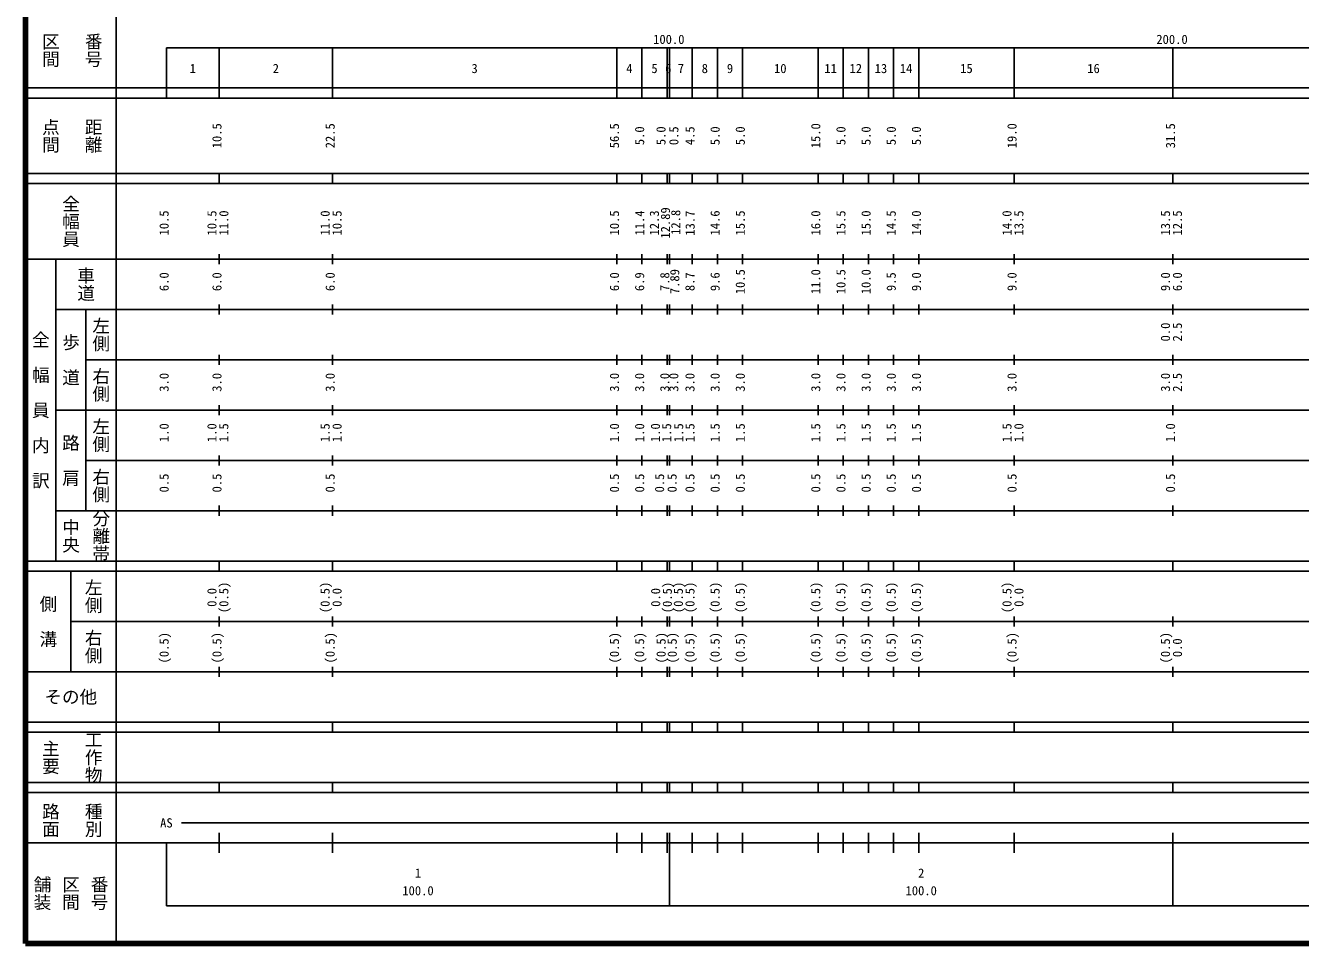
# Model space of a CAD drawing. Units: millimetres on the paper, enlarged 1000 times. Extents: x 40000 to 680000, y 20000 to 380000.
# Drawn here: x 40000 to 293378, y 20000 to 202409 of the extents above; entities that cross this region are included whole.
import ezdxf
from ezdxf.enums import TextEntityAlignment as Align

# ---------------------------------------------------------------- set-up
doc = ezdxf.new("R2010")
doc.units = ezdxf.units.MM
doc.header["$LTSCALE"] = 1000
doc.layers.add('M-TTL', color=2, linetype='Continuous', lineweight=140)
doc.layers.add('M-TTL-BAND', color=7, linetype='Continuous', lineweight=25)
doc.styles.add('@ＭＳ ゴシック', font='')
doc.styles.add('ＭＳ ゴシック', font='')
doc.styles.get('@ＭＳ ゴシック').set_extended_font_data('@MS Gothic')
doc.styles.get('ＭＳ ゴシック').set_extended_font_data('MS Gothic')

msp = doc.modelspace()

# ---------------------------------------------------------------- linework, layer by layer
at = {"layer": 'M-TTL'}
for p, q in [((40000, 380000), (40000, 20000)), ((40000, 20000), (680000, 20000))]:
    msp.add_line(p, q, dxfattribs=at)
at = {"layer": 'M-TTL-BAND'}
for p, q in [((58000, 370000), (58000, 20000)), ((68000, 198000), (579000, 198000)), ((68000, 198000), (68000, 188000)), ((78500, 188000), (78500, 198000)), ((101000, 188000), (101000, 198000)), ((157500, 188000), (157500, 198000)), ((162500, 188000), (162500, 198000)), ((167500, 188000), (167500, 198000)), ((168000, 188000), (168000, 198000)), ((172500, 188000), (172500, 198000)), ((177500, 188000), (177500, 198000)), ((182500, 188000), (182500, 198000)), ((197500, 188000), (197500, 198000)), ((202500, 188000), (202500, 198000)), ((207500, 188000), (207500, 198000)), ((212500, 188000), (212500, 198000)), ((217500, 188000), (217500, 198000)), ((236500, 188000), (236500, 198000)), ((268000, 188000), (268000, 198000)), ((40000, 190000), (579000, 190000)), ((40000, 188000), (579000, 188000)), ((40000, 173000), (579000, 173000)), ((78500, 171000), (78500, 173000)), ((101000, 171000), (101000, 173000)), ((157500, 171000), (157500, 173000)), ((162500, 171000), (162500, 173000)), ((167500, 171000), (167500, 173000)), ((168000, 171000), (168000, 173000)), ((172500, 171000), (172500, 173000)), ((177500, 171000), (177500, 173000)), ((182500, 171000), (182500, 173000)), ((197500, 171000), (197500, 173000)), ((202500, 171000), (202500, 173000)), ((207500, 171000), (207500, 173000)), ((212500, 171000), (212500, 173000)), ((217500, 171000), (217500, 173000)), ((236500, 171000), (236500, 173000)), ((268000, 171000), (268000, 173000)), ((40000, 171000), (579000, 171000)), ((40000, 156000), (579000, 156000)), ((46000, 96000), (46000, 156000)), ((78500, 155000), (78500, 157000)), ((101000, 155000), (101000, 157000)), ((157500, 155000), (157500, 157000)), ((162500, 155000), (162500, 157000)), ((167500, 155000), (167500, 157000)), ((168000, 155000), (168000, 157000)), ((172500, 155000), (172500, 157000)), ((177500, 155000), (177500, 157000)), ((182500, 155000), (182500, 157000)), ((197500, 155000), (197500, 157000)), ((202500, 155000), (202500, 157000)), ((207500, 155000), (207500, 157000)), ((212500, 155000), (212500, 157000)), ((217500, 155000), (217500, 157000)), ((236500, 155000), (236500, 157000)), ((268000, 155000), (268000, 157000)), ((78500, 145000), (78500, 147000)), ((101000, 145000), (101000, 147000)), ((157500, 145000), (157500, 147000)), ((162500, 145000), (162500, 147000)), ((167500, 145000), (167500, 147000)), ((168000, 145000), (168000, 147000)), ((172500, 145000), (172500, 147000)), ((177500, 145000), (177500, 147000)), ((182500, 145000), (182500, 147000)), ((197500, 145000), (197500, 147000)), ((202500, 145000), (202500, 147000)), ((207500, 145000), (207500, 147000)), ((212500, 145000), (212500, 147000)), ((217500, 145000), (217500, 147000)), ((236500, 145000), (236500, 147000)), ((268000, 145000), (268000, 147000)), ((46000, 146000), (579000, 146000)), ((52000, 146000), (52000, 106000)), ((78500, 135000), (78500, 137000)), ((101000, 135000), (101000, 137000)), ((157500, 135000), (157500, 137000)), ((162500, 135000), (162500, 137000)), ((167500, 135000), (167500, 137000)), ((168000, 135000), (168000, 137000)), ((172500, 135000), (172500, 137000)), ((177500, 135000), (177500, 137000)), ((182500, 135000), (182500, 137000)), ((197500, 135000), (197500, 137000)), ((202500, 135000), (202500, 137000)), ((207500, 135000), (207500, 137000)), ((212500, 135000), (212500, 137000)), ((217500, 135000), (217500, 137000)), ((236500, 135000), (236500, 137000)), ((268000, 135000), (268000, 137000)), ((52000, 136000), (579000, 136000)), ((78500, 125000), (78500, 127000)), ((101000, 125000), (101000, 127000)), ((157500, 125000), (157500, 127000)), ((162500, 125000), (162500, 127000)), ((167500, 125000), (167500, 127000)), ((168000, 125000), (168000, 127000)), ((172500, 125000), (172500, 127000)), ((177500, 125000), (177500, 127000)), ((182500, 125000), (182500, 127000)), ((197500, 125000), (197500, 127000)), ((202500, 125000), (202500, 127000)), ((207500, 125000), (207500, 127000)), ((212500, 125000), (212500, 127000)), ((217500, 125000), (217500, 127000)), ((236500, 125000), (236500, 127000)), ((268000, 125000), (268000, 127000)), ((46000, 126000), (579000, 126000)), ((78500, 115000), (78500, 117000)), ((101000, 115000), (101000, 117000)), ((157500, 115000), (157500, 117000)), ((162500, 115000), (162500, 117000)), ((167500, 115000), (167500, 117000)), ((168000, 115000), (168000, 117000)), ((172500, 115000), (172500, 117000)), ((177500, 115000), (177500, 117000)), ((182500, 115000), (182500, 117000)), ((197500, 115000), (197500, 117000)), ((202500, 115000), (202500, 117000)), ((207500, 115000), (207500, 117000)), ((212500, 115000), (212500, 117000)), ((217500, 115000), (217500, 117000)), ((236500, 115000), (236500, 117000)), ((268000, 115000), (268000, 117000)), ((52000, 116000), (579000, 116000)), ((78500, 105000), (78500, 107000)), ((101000, 105000), (101000, 107000)), ((157500, 105000), (157500, 107000)), ((162500, 105000), (162500, 107000)), ((167500, 105000), (167500, 107000)), ((168000, 105000), (168000, 107000)), ((172500, 105000), (172500, 107000)), ((177500, 105000), (177500, 107000)), ((182500, 105000), (182500, 107000)), ((197500, 105000), (197500, 107000)), ((202500, 105000), (202500, 107000)), ((207500, 105000), (207500, 107000)), ((212500, 105000), (212500, 107000)), ((217500, 105000), (217500, 107000)), ((236500, 105000), (236500, 107000)), ((268000, 105000), (268000, 107000)), ((46000, 106000), (579000, 106000)), ((40000, 96000), (579000, 96000)), ((40000, 94000), (579000, 94000)), ((49000, 94000), (49000, 74000)), ((78500, 94000), (78500, 96000)), ((101000, 94000), (101000, 96000)), ((157500, 94000), (157500, 96000)), ((162500, 94000), (162500, 96000)), ((167500, 94000), (167500, 96000)), ((168000, 94000), (168000, 96000)), ((172500, 94000), (172500, 96000)), ((177500, 94000), (177500, 96000)), ((182500, 94000), (182500, 96000)), ((197500, 94000), (197500, 96000)), ((202500, 94000), (202500, 96000)), ((207500, 94000), (207500, 96000)), ((212500, 94000), (212500, 96000)), ((217500, 94000), (217500, 96000)), ((236500, 94000), (236500, 96000)), ((268000, 94000), (268000, 96000)), ((49000, 84000), (579000, 84000)), ((78500, 83000), (78500, 85000)), ((101000, 83000), (101000, 85000)), ((157500, 83000), (157500, 85000)), ((162500, 83000), (162500, 85000)), ((167500, 83000), (167500, 85000)), ((168000, 83000), (168000, 85000)), ((172500, 83000), (172500, 85000)), ((177500, 83000), (177500, 85000)), ((182500, 83000), (182500, 85000)), ((197500, 83000), (197500, 85000)), ((202500, 83000), (202500, 85000)), ((207500, 83000), (207500, 85000)), ((212500, 83000), (212500, 85000)), ((217500, 83000), (217500, 85000)), ((236500, 83000), (236500, 85000)), ((268000, 83000), (268000, 85000)), ((40000, 74000), (579000, 74000)), ((78500, 73000), (78500, 75000)), ((101000, 73000), (101000, 75000)), ((157500, 73000), (157500, 75000)), ((162500, 73000), (162500, 75000)), ((167500, 73000), (167500, 75000)), ((168000, 73000), (168000, 75000)), ((172500, 73000), (172500, 75000)), ((177500, 73000), (177500, 75000)), ((182500, 73000), (182500, 75000)), ((197500, 73000), (197500, 75000)), ((202500, 73000), (202500, 75000)), ((207500, 73000), (207500, 75000)), ((212500, 73000), (212500, 75000)), ((217500, 73000), (217500, 75000)), ((236500, 73000), (236500, 75000)), ((268000, 73000), (268000, 75000)), ((40000, 64000), (579000, 64000)), ((78500, 62000), (78500, 64000)), ((101000, 62000), (101000, 64000)), ((157500, 62000), (157500, 64000)), ((162500, 62000), (162500, 64000)), ((167500, 62000), (167500, 64000)), ((168000, 62000), (168000, 64000)), ((172500, 62000), (172500, 64000)), ((177500, 62000), (177500, 64000)), ((182500, 62000), (182500, 64000)), ((197500, 62000), (197500, 64000)), ((202500, 62000), (202500, 64000)), ((207500, 62000), (207500, 64000)), ((212500, 62000), (212500, 64000)), ((217500, 62000), (217500, 64000)), ((236500, 62000), (236500, 64000)), ((268000, 62000), (268000, 64000)), ((40000, 62000), (579000, 62000)), ((40000, 52000), (579000, 52000)), ((78500, 50000), (78500, 52000)), ((101000, 50000), (101000, 52000)), ((157500, 50000), (157500, 52000)), ((162500, 50000), (162500, 52000)), ((167500, 50000), (167500, 52000)), ((168000, 50000), (168000, 52000)), ((172500, 50000), (172500, 52000)), ((177500, 50000), (177500, 52000)), ((182500, 50000), (182500, 52000)), ((197500, 50000), (197500, 52000)), ((202500, 50000), (202500, 52000)), ((207500, 50000), (207500, 52000)), ((212500, 50000), (212500, 52000)), ((217500, 50000), (217500, 52000)), ((236500, 50000), (236500, 52000)), ((268000, 50000), (268000, 52000)), ((40000, 50000), (579000, 50000)), ((71000, 44000), (565000, 44000)), ((78500, 38000), (78500, 42000)), ((101000, 38000), (101000, 42000)), ((157500, 38000), (157500, 42000)), ((162500, 38000), (162500, 42000)), ((167500, 38000), (167500, 42000)), ((168000, 27500), (168000, 42000)), ((172500, 38000), (172500, 42000)), ((177500, 38000), (177500, 42000)), ((182500, 38000), (182500, 42000)), ((197500, 38000), (197500, 42000)), ((202500, 38000), (202500, 42000)), ((207500, 38000), (207500, 42000)), ((212500, 38000), (212500, 42000)), ((217500, 38000), (217500, 42000)), ((236500, 38000), (236500, 42000)), ((268000, 27500), (268000, 42000)), ((40000, 40000), (579000, 40000)), ((68000, 40000), (68000, 27500)), ((68000, 27500), (579000, 27500))]:
    msp.add_line(p, q, dxfattribs=at)

# ---------------------------------------------------------------- texts
at = {"layer": 'M-TTL-BAND', "style": '@ＭＳ ゴシック'}
for s, p in [('区間', (45000, 197500)), ('番号', (53500, 197500)), ('点間', (45000, 180500)), ('距離', (53500, 180500)), ('全幅員', (49000, 163500)), ('車道', (52000, 151000)), ('左側', (55000, 141000)), ('全\u3000幅\u3000員\u3000内\u3000訳', (43000, 126000)), ('歩\u3000道', (49000, 136000)), ('右側', (55000, 131000)), ('左側', (55000, 121000)), ('路\u3000肩', (49000, 116000)), ('右側', (55000, 111000)), ('中央', (49000, 101000)), ('分離帯', (55000, 101000)), ('左側', (53500, 89000)), ('側\u3000溝', (44500, 84000)), ('右側', (53500, 79000)), ('工作物', (53500, 57000)), ('主要', (45000, 57000)), ('路面', (45000, 44500)), ('種別', (53500, 44500)), ('舗装', (43333, 30000)), ('区間', (49000, 30000)), ('番号', (54667, 30000))]:
    msp.add_text(s, height=2566, rotation=270, dxfattribs=at).set_placement(p, align=Align.MIDDLE_CENTER)
at = {"layer": 'M-TTL-BAND', "style": 'ＭＳ ゴシック'}
for s, p in [('100.0', (167844, 198195)), ('200.0', (267844, 198195)), ('1', (73250, 192405)), ('2', (89750, 192405)), ('3', (129250, 192405)), ('4', (160000, 192405)), ('5', (165000, 192405)), ('6', (167750, 192405)), ('7', (170250, 192405)), ('8', (175000, 192405)), ('9', (180000, 192405)), ('10', (190000, 192405)), ('11', (200000, 192405)), ('12', (205000, 192405)), ('13', (210000, 192405)), ('14', (215000, 192405)), ('15', (227000, 192405)), ('16', (252250, 192405)), ('AS', (68000, 42500)), ('1', (118000, 32523)), ('2', (218000, 32523)), ('100.0', (118000, 29033)), ('100.0', (218000, 29033))]:
    msp.add_text(s, height=1833, dxfattribs=at).set_placement(p, align=Align.BOTTOM_CENTER)
for s, p in [('10.5', (79500, 180500)), ('22.5', (102000, 180500)), ('56.5', (158500, 180500)), ('15.0', (198500, 180500)), ('19.0', (237500, 180500)), ('31.5', (269000, 180500)), ('5.0', (163500, 180500)), ('5.0', (167747, 180500)), ('0.5', (170302, 180500)), ('4.5', (173500, 180500)), ('5.0', (178500, 180500)), ('5.0', (183500, 180500)), ('5.0', (203500, 180500)), ('5.0', (208500, 180500)), ('5.0', (213500, 180500)), ('5.0', (218500, 180500)), ('10.5', (69000, 163174)), ('10.5', (78500, 163174)), ('11.0', (80870, 163174)), ('11.0', (101000, 163174)), ('10.5', (103370, 163174)), ('10.5', (158500, 163174)), ('11.4', (163500, 163174)), ('12.3', (166426, 163174)), ('12.89', (168632, 163174)), ('12.8', (170676, 163293)), ('13.7', (173537, 163129)), ('14.6', (178500, 163174)), ('15.5', (183500, 163174)), ('16.0', (198500, 163174)), ('15.5', (203500, 163174)), ('15.0', (208500, 163174)), ('14.5', (213500, 163174)), ('14.0', (218500, 163174)), ('14.0', (236500, 163174)), ('13.5', (238870, 163174)), ('13.5', (268000, 163174)), ('12.5', (270370, 163174)), ('6.0', (69000, 151500)), ('6.0', (79500, 151500)), ('6.0', (102000, 151500)), ('6.0', (158500, 151500)), ('6.9', (163500, 151500)), ('7.8', (168500, 151500)), ('7.89', (170478, 151524)), ('8.7', (173500, 151500)), ('9.6', (178500, 151500)), ('10.5', (183500, 151500)), ('11.0', (198500, 151500)), ('10.5', (203500, 151500)), ('10.0', (208500, 151500)), ('9.5', (213500, 151500)), ('9.0', (218500, 151500)), ('9.0', (237500, 151500)), ('9.0', (268000, 151500)), ('6.0', (270370, 151500)), ('0.0', (268000, 141500)), ('2.5', (270370, 141500)), ('3.0', (69000, 131500)), ('3.0', (79500, 131500)), ('3.0', (102000, 131500)), ('3.0', (158500, 131500)), ('3.0', (163500, 131500)), ('3.0', (168500, 131500)), ('3.0', (170291, 131500)), ('3.0', (173500, 131500)), ('3.0', (178500, 131500)), ('3.0', (183500, 131500)), ('3.0', (198500, 131500)), ('3.0', (203500, 131500)), ('3.0', (208500, 131500)), ('3.0', (213500, 131500)), ('3.0', (218500, 131500)), ('3.0', (237500, 131500)), ('3.0', (268000, 131500)), ('2.5', (270370, 131500)), ('1.0', (69000, 121500)), ('1.0', (78500, 121500)), ('1.5', (80870, 121500)), ('1.5', (101000, 121500)), ('1.0', (103370, 121500)), ('1.0', (158500, 121500)), ('1.0', (163500, 121500)), ('1.0', (166647, 121500)), ('1.5', (168870, 121500)), ('1.5', (171258, 121500)), ('1.5', (173500, 121500)), ('1.5', (178500, 121500)), ('1.5', (183500, 121500)), ('1.5', (198500, 121500)), ('1.5', (203500, 121500)), ('1.5', (208500, 121500)), ('1.5', (213500, 121500)), ('1.5', (218500, 121500)), ('1.5', (236500, 121500)), ('1.0', (238870, 121500)), ('1.0', (269000, 121500)), ('0.5', (69000, 111500)), ('0.5', (79500, 111500)), ('0.5', (102000, 111500)), ('0.5', (158500, 111500)), ('0.5', (163500, 111500)), ('0.5', (167465, 111500)), ('0.5', (169950, 111500)), ('0.5', (173500, 111500)), ('0.5', (178500, 111500)), ('0.5', (183500, 111500)), ('0.5', (198500, 111500)), ('0.5', (203500, 111500)), ('0.5', (208500, 111500)), ('0.5', (213500, 111500)), ('0.5', (218500, 111500)), ('0.5', (237500, 111500)), ('0.5', (269000, 111500)), ('(0.5)', (80870, 88764)), ('(0.5)', (101000, 88764)), ('(0.5)', (169000, 88735)), ('(0.5)', (171190, 88764)), ('(0.5)', (173500, 88764)), ('(0.5)', (178500, 88764)), ('(0.5)', (183500, 88764)), ('(0.5)', (198500, 88764)), ('(0.5)', (203500, 88764)), ('(0.5)', (208500, 88764)), ('(0.5)', (213500, 88764)), ('(0.5)', (218500, 88764)), ('(0.5)', (236500, 88764)), ('0.0', (78500, 88764)), ('0.0', (103370, 88764)), ('0.0', (166678, 88764)), ('0.0', (238870, 88764)), ('(0.5)', (69000, 78764)), ('(0.5)', (79500, 78764)), ('(0.5)', (102000, 78764)), ('(0.5)', (158500, 78764)), ('(0.5)', (163500, 78764)), ('(0.5)', (167773, 78764)), ('(0.5)', (169980, 78764)), ('(0.5)', (173500, 78764)), ('(0.5)', (178500, 78764)), ('(0.5)', (183500, 78764)), ('(0.5)', (198500, 78764)), ('(0.5)', (203500, 78764)), ('(0.5)', (208500, 78764)), ('(0.5)', (213500, 78764)), ('(0.5)', (218500, 78764)), ('(0.5)', (237500, 78764)), ('(0.5)', (268000, 78764)), ('0.0', (270370, 78764))]:
    msp.add_text(s, height=1833, rotation=90, dxfattribs=at).set_placement(p, align=Align.BOTTOM_CENTER)
msp.add_text('その他', height=2566, dxfattribs=at).set_placement((49000, 69000), align=Align.MIDDLE_CENTER)

doc.saveas('drawing.dxf')
